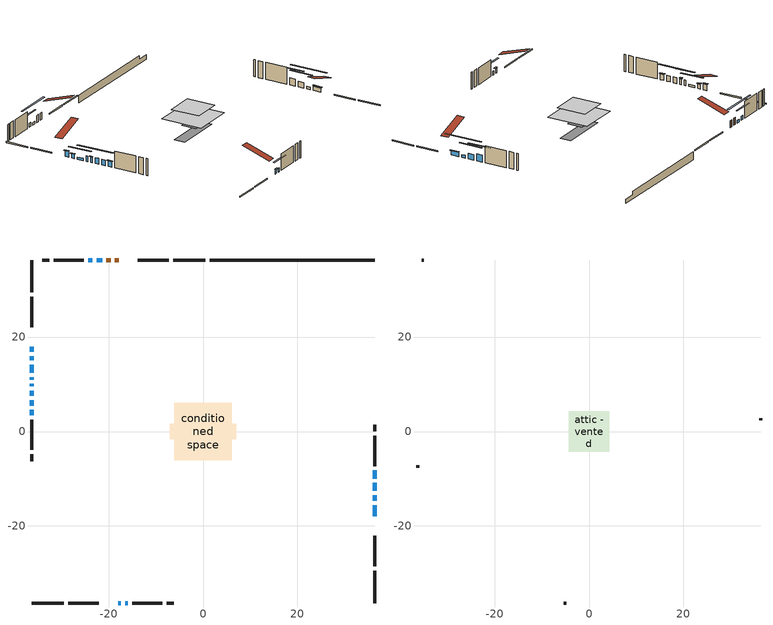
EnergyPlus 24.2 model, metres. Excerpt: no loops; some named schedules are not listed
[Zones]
conditioned space
 floor outside (Floor1 construction): -2.22,-2.22 -2.22,2.22 2.22,2.22 2.22,-2.22 z1.22
 floor adiabatic (AdiabaticFloorConstruction): -6.12,-6.12 -6.12,6.12 6.12,6.12 6.12,-6.12 z3.66
 floor foundation (Slab1 construction): -7.09,-1.63 -7.09,1.63 7.09,1.63 7.09,-1.63 z-1.04
 wall outside (RimJoist1 construction): 0.5,36.33 -6.31,36.33 / -36.33,-36.33 -29.52,-36.33 / -36.33,36.33 -36.33,29.52 / 36.33,-36.33 36.33,-29.52 z1.22:1.52
 wall outside (RimJoist2 construction): -7.24,36.33 -13.78,36.33 / -28.59,-36.33 -22.05,-36.33 / -36.33,28.59 -36.33,22.05 / 36.33,-28.59 36.33,-22.05 z1.22:1.52
 wall outside (AdiabaticWallConstruction 1): -17.83,36.33 -18.65,36.33 / -19.58,36.33 -20.45,36.33 z1.22:3.25
 wall outside (AdiabaticWallConstruction): 36.33,-18 36.33,-15.61 / -23.47,36.33 -24.31,36.33 / -16.51,-36.33 -15.95,-36.33 z1.22:2.39; -36.33,18 -36.33,16.88 / -36.33,8.66 -36.33,7.54 / -36.33,6.61 -36.33,5.49 / -36.33,4.56 -36.33,3.45 z1.22:2.87; -36.33,15.95 -36.33,15.08 z1.22:2.52; -36.33,14.16 -36.33,12.4 z1.22:1.83; -36.33,11.48 -36.33,10.99 / -36.33,10.07 -36.33,9.58 z1.22:2.82; 36.33,-14.68 36.33,-13.51 / -21.38,36.33 -22.54,36.33 z1.22:1.98; -18,-36.33 -17.44,-36.33 z1.22:2.54; 36.33,-12.58 36.33,-10.91 z1.22:2.77; 36.33,-9.98 36.33,-8.25 z1.22:3.25
 wall outside (Wall1 construction): -25.24,36.33 -31.66,36.33 / -15.02,-36.33 -8.6,-36.33 / -36.33,2.52 -36.33,-3.9 / 36.33,-7.32 36.33,-0.9 z1.22:6.1
 wall outside (Wall3 construction): -32.59,36.33 -34.03,36.33 / -7.67,-36.33 -6.23,-36.33 / -36.33,-4.83 -36.33,-6.27 / 36.33,0.03 36.33,1.47 z1.22:6.1
 wall foundation (FoundationWall1 construction): 1.43,36.33,-1.04 1.43,36.33,1.22 32.84,36.33,1.22 32.84,36.33,0.21 36.33,36.33,0.21 36.33,36.33,-1.04
 window (WindowConstruction): 36.33,-18 36.33,-15.61 z1.22:2.39
 window (WindowConstruction 7): -36.33,18 -36.33,16.88 z1.22:2.87
 window (WindowConstruction 8): -36.33,15.95 -36.33,15.09 z1.22:2.52
 window (WindowConstruction 11): -36.33,14.16 -36.33,12.4 z1.22:1.83
 window (WindowConstruction 12): -36.33,11.48 -36.33,10.99 z1.22:2.82
 window (WindowConstruction 13): -36.33,10.06 -36.33,9.58 z1.22:2.82
 window (WindowConstruction 9): -36.33,8.65 -36.33,7.54 z1.22:2.87
 window (WindowConstruction 10): -36.33,6.61 -36.33,5.49 z1.22:2.87
 window (WindowConstruction 14): 36.33,-14.68 36.33,-13.51 z1.22:1.98
 window (WindowConstruction 15): -21.38,36.33 -22.54,36.33 z1.22:1.98
 window (WindowConstruction 1): -23.47,36.33 -24.31,36.33 z1.22:2.39
 window (WindowConstruction 2): -18,-36.33 -17.44,-36.33 z1.22:2.54
 window (WindowConstruction 3): 36.33,-12.58 36.33,-10.91 z1.22:2.77
 window (WindowConstruction 4): 36.33,-9.98 36.33,-8.25 z1.22:3.25
 window (WindowConstruction 5): -16.51,-36.33 -15.95,-36.33 z1.22:2.39
 window (WindowConstruction 6): -36.33,4.56 -36.33,3.45 z1.22:2.87
 door (Door): -17.83,36.33 -18.65,36.33 z1.22:3.25
 door (Door 1): -19.58,36.33 -20.45,36.33 z1.22:3.25
 ceiling adiabatic (AdiabaticFloorConstruction): 6.12,-6.12 6.12,6.12 -6.12,6.12 -6.12,-6.12 z3.66
attic - vented
 floor to conditioned space (Floor2 construction Reversed): -4.27,-4.27 -4.27,4.27 4.27,4.27 4.27,-4.27 z6.1
 wall outside (Wall5 construction): -34.96,36.33 -35.4,36.33 / -5.3,-36.33 -4.86,-36.33 / -36.33,-7.2 -36.33,-7.65 / 36.33,2.4 36.33,2.84 z1.22:6.1
 roof outside (Roof1 construction): -16.9,36.33,6.1 -16.9,28.01,8.87 -14.71,28.01,8.87 -14.71,36.33,6.1; -18.93,-36.33,6.1 -18.93,-28.01,8.87 -21.12,-28.01,8.87 -21.12,-36.33,6.1; -36.33,18.93,6.1 -28.01,18.93,8.87 -28.01,21.12,8.87 -36.33,21.12,6.1; 36.33,-18.93,6.1 28.01,-18.93,8.87 28.01,-21.12,8.87 36.33,-21.12,6.1
shading: 36.33,-15.41 36.33,-18.2 36.74,-18.2 36.74,-15.41 z2.59; -36.33,16.68 -36.33,18.2 -36.74,18.2 -36.74,16.68 z3.07; -36.33,14.88 -36.33,16.15 -36.74,16.15 -36.74,14.88 z2.72; -36.33,9.76 -36.33,16.8 -36.74,16.8 -36.74,9.76 z4.47; -36.33,8.35 -36.33,14.11 -36.74,14.11 -36.74,8.35 z5.46; -36.33,9.38 -36.33,10.27 -36.74,10.27 -36.74,9.38 z3.02; -36.33,4.9 -36.33,11.29 -36.74,11.29 -36.74,4.9 z5.51; -36.33,2.85 -36.33,9.25 -36.74,9.25 -36.74,2.85 z5.51; 36.33,-8.43 36.33,-19.76 36.74,-19.76 36.74,-8.43 z7.06; -27.62,36.33 -16.3,36.33 -16.3,36.74 -27.62,36.74 z7.06; -26.95,36.33 -20.83,36.33 -20.83,36.74 -26.95,36.74 z5.03; -17.24,-36.33 -18.2,-36.33 -18.2,-36.74 -17.24,-36.74 z2.74; 36.33,-8.27 36.33,-15.22 36.74,-15.22 36.74,-8.27 z5.41; 36.33,-5.61 36.33,-12.62 36.74,-12.62 36.74,-5.61 z5.89; -13.31,-36.33 -19.15,-36.33 -19.15,-36.74 -13.31,-36.74 z5.03; -36.33,3.25 -36.33,4.76 -36.74,4.76 -36.74,3.25 z3.07
[Building]
Building 1: Terrain=Suburbs
[Site:Location]
Montreal Mirabel Intl AP_QC: Latitude {deg}=45.68; Longitude {deg}=-74.03; Time Zone {hr}=-5; Elevation {m}=82; Keep Site Location Information=Yes
[Site:GroundTemperature:Shallow]
0.642858, -1.75623, -1.94836, -0.80987, 3.76054, 8.30966, 12.2535, 14.7518, 14.9641, 12.9321, 9.08883, 4.67926
[Site:WaterMainsTemperature]
Calculation Method=Schedule; Temperature Schedule=mains temperature schedule
[Material] Roughness=Rough; Thermal Absorptance=0.9
Name | Thickness {m} | Conductivity {W/m-K} | Density {kg/m3} | Specific Heat {J/kg-K} | Solar Absorptance | Visible Absorptance
asphalt or fiberglass shingles | 0.00635 | 0.162714 | 1121.4 | 1465.45 | 0.4 | 0.4
ceiling loosefill ins | 0.169333 | 0.0480833 | 16.02 | 1046.75 | 0.7 | 0.7
ceiling stud and cavity | 0.1397 | 0.244113 | 65.682 | 1177.47 | 0.7 | 0.7
concrete 4.0 in. | 0.1016 | 1.803125 | 2242.8 | 837.4 | 0.7 | 0.7
concrete 8.0 in. | 0.2032 | 1.803125 | 2242.8 | 837.4 | 0.7 | 0.7
door material | 0.04445 | 0.0451087 | 512.64 | 1214.23 | 0.7 | 0.7
door material 1 | 0.04445 | 0.20624 | 512.64 | 1214.23 | 0.7 | 0.7
exterior vertical ins | 0.0648523 | 0.029427 | 32.04 | 1214.23 | 0.7 | 0.7
floor covering | 0.0127 | 0.0433444 | 54.468 | 1339.84 | 0.6 | 0.6
floor rigid ins | 0.103632 | 0.029427 | 32.04 | 1214.23 | 0.7 | 0.7
floor rigid ins 1; wall rigid ins 1 | 0.512978 | 0.029427 | 32.04 | 1214.23 | 0.7 | 0.7
floor stud and cavity | 0.1397 | 0.16591 | 92.3553 | 1139.71 | 0.7 | 0.7
floor stud and cavity 1 | 0.1397 | 1.75129 | 37.0049 | 1207.88 | 0.7 | 0.7
furniture material conditioned space 1 | 0.1524 | 0.115458 | 640.8 | 1214.23 | 0.6 | 0.6
gypsum board | 0.0127 | 0.160291 | 801 | 837.4 | 0.6 | 0.6
gypsum board 1 | 0.0127 | 0.160291 | 801 | 837.4 | 0.7 | 0.7
osb sheathing 0.5 in. | 0.0127 | 0.115458 | 512.64 | 1214.23 | 0.7 | 0.7
osb sheathing 0.75 in. | 0.01905 | 0.115458 | 512.64 | 1214.23 | 0.7 | 0.7
osb sheathing 2.0 in. | 0.0508 | 0.115458 | 512.64 | 1214.23 | 0.7 | 0.7
rim joist rigid ins; wall rigid ins | 0.051816 | 0.029427 | 32.04 | 1214.23 | 0.7 | 0.7
rim joist stud and cavity | 0.0508 | 0.0451784 | 125.044 | 1163.47 | 0.6 | 0.6
rim joist stud and cavity 1 | 0.0508 | 0.0695885 | 125.044 | 1163.47 | 0.6 | 0.6
wall stud and cavity | 0.1397 | 0.229306 | 139.0536 | 1170.24 | 0.7 | 0.7
wall stud and cavity 1 | 0.1397 | 0.224124 | 139.0536 | 1170.24 | 0.7 | 0.7
wall stud and cavity 2 | 0.0889 | 6.9971 | 50.32683 | 1063.81 | 0.6 | 0.6
wall stud and cavity 3 | 0.0889 | 0.380278 | 52.3479 | 1209.89 | 0.7 | 0.7
wall stud and cavity 4 | 0.0889 | 0.391764 | 83.0341 | 1211.67 | 0.7 | 0.7
wood siding | 0.0254 | 0.102417 | 544.68 | 1172.36 | 0.4 | 0.4
wood siding 1 | 0.00254 | 0.102417 | 544.68 | 1172.36 | 0.4 | 0.4
wood siding 2; wood siding 3; wood siding 4 | 0.0254 | 0.102417 | 544.68 | 1172.36 | 0.7 | 0.7
[WindowMaterial:SimpleGlazingSystem]
Name | U-Factor {W/m2-K} | Solar Heat Gain Coefficient
WindowMaterial | 2.7561 | 0.37
WindowMaterial 1 | 2.22805 | 0.38
WindowMaterial 10 | 2.13379 | 0.42
WindowMaterial 11 | 2.21839 | 0.4
WindowMaterial 12 | 2.367726 | 0.35
WindowMaterial 2 | 2.18546 | 0.41
WindowMaterial 3 | 2.62437 | 0.42
WindowMaterial 4 | 2.28426 | 0.5
WindowMaterial 5 | 2.19852 | 0.4
WindowMaterial 6 | 2.32173 | 0.35
WindowMaterial 7 | 2.0049 | 0.44
WindowMaterial 8 | 2.20363 | 0.38
WindowMaterial 9 | 2.10711 | 0.41
[Construction]
AdiabaticFloorConstruction: floor stud and cavity 1, floor rigid ins 1, osb sheathing 0.75 in., floor covering
AdiabaticWallConstruction: wood siding 3, wall rigid ins 1, wall stud and cavity 3, gypsum board
AdiabaticWallConstruction 1: wood siding 4, wall rigid ins 1, wall stud and cavity 3, gypsum board
Door: door material
Door 1: door material 1
Floor1 construction: floor stud and cavity, floor rigid ins, osb sheathing 0.75 in., floor covering
Floor2 construction Reversed: gypsum board, ceiling stud and cavity, ceiling loosefill ins
FoundationWall1 construction: concrete 8.0 in., gypsum board 1
furniture construction conditioned space 1: furniture material conditioned space 1
PartitionWallConstruction: gypsum board, wall stud and cavity 4, gypsum board
RimJoist1 construction: wood siding 2, osb sheathing 2.0 in., rim joist stud and cavity
RimJoist2 construction: wood siding 2, rim joist rigid ins, osb sheathing 2.0 in., rim joist stud and cavity 1
Roof1 construction: asphalt or fiberglass shingles
Slab1 construction: concrete 4.0 in.
Wall1 construction: wood siding, wall rigid ins, osb sheathing 0.5 in., wall stud and cavity, gypsum board
Wall3 construction: wood siding, wall rigid ins, osb sheathing 0.5 in., wall stud and cavity 1, gypsum board
Wall5 construction: wood siding 1, wall stud and cavity 2
WindowConstruction: WindowMaterial
WindowConstruction 1: WindowMaterial 1
WindowConstruction 10: WindowMaterial 9
WindowConstruction 11: WindowMaterial 10
WindowConstruction 12; WindowConstruction 13: WindowMaterial 11
WindowConstruction 14; WindowConstruction 15: WindowMaterial 12
WindowConstruction 2: WindowMaterial 2
WindowConstruction 3: WindowMaterial 3
WindowConstruction 4: WindowMaterial 4
WindowConstruction 5: WindowMaterial 5
WindowConstruction 6; WindowConstruction 9: WindowMaterial 6
WindowConstruction 7: WindowMaterial 7
WindowConstruction 8: WindowMaterial 8
[Zone] Multiplier=1; Part of Total Floor Area=Yes
Name | Volume {m3}
attic - vented | 32.8725
conditioned space | 497.7
[Space]
Name | Zone | Volume {m3}
attic - vented 1 | attic - vented | 32.8725
conditioned space 1 | conditioned space | 497.7
[ZoneInfiltration:EffectiveLeakageArea]
infil attic - vented 1: Zone or Space=attic - vented 1; Schedule=Always On Discrete; Effective Air Leakage Area {cm2}=3369.23; Stack Coefficient=0.00053202; Wind Coefficient=1.55842e-05
[ZoneMixing]
whole house fan mix: Zone or Space=attic - vented; Schedule=Always On Continuous; Design Flow Rate Calculation Method=Flow/Zone; Design Flow Rate {m3/s}=0; Source Zone or Space=conditioned space
[SurfaceProperty:ExposedFoundationPerimeter]
Slab1: Exposed Perimeter Calculation Method=TotalExposedPerimeter; Total Exposed Perimeter {m}=34.901
[InternalMass] Zone or ZoneList=conditioned space; Space or SpaceList=conditioned space 1
Name | Construction | Surface Area {m2}
furniture mass conditioned space 1 | furniture construction conditioned space 1 | 86.3119
partition wall mass | PartitionWallConstruction | 215.78
[Lights]
interior lighting: Zone or ZoneList or Space or SpaceList=conditioned space 1; Schedule=interior lighting schedule; Design Level Calculation Method=LightingLevel; Lighting Level {W}=343.2; Return Air Fraction=0; Fraction Radiant=0.6; Fraction Visible=0.2; Fraction Replaceable=1
[People]
occupants: Zone or ZoneList or Space or SpaceList=conditioned space 1; Number of People Schedule=occupants schedule; Number of People Calculation Method=People; Number of People=3; Fraction Radiant=0.314171; Sensible Heat Fraction=0.56303; Activity Level Schedule=occupants activity schedule; Carbon Dioxide Generation Rate {m3/s-W}=0; Enable ASHRAE 55 Comfort Warnings=No; Mean Radiant Temperature Calculation Type=EnclosureAveraged
[ElectricEquipment] Zone or ZoneList or Space or SpaceList=conditioned space 1; Design Level Calculation Method=EquipmentLevel
Name | Schedule | Design Level {W} | Fraction Latent | Fraction Radiant | Fraction Lost
clothes dryer | clothes dryer schedule | 140.772 | 0.015 | 0.081 | 0.85
clothes washer | clothes washer schedule | 32.1985 | 0.03 | 0.162 | 0.7
cooking range | cooking range schedule | 215.147 | 0.08 | 0.432 | 0.2
dishwasher | dishwasher schedule | 66.8632 | 0.3 | 0.18 | 0.4
fridge | fridge schedule | 72.9452 | 0 | 0.6 | 0
mech vent bath fan 0 | mech vent bath fan 0 schedule | 50.2 | 0 | 0 | 1
mech vent bath fan 1 | mech vent bath fan 1 schedule | 50.2 | 0 | 0 | 1
mech vent house fan | mech vent house fan schedule | 14.1667 | 0 | 0 | 1
mech vent house fan cfis | mech vent house fan cfis schedule | 0 | 0 | 0 | 0
mech vent range fan 0 | mech vent range fan 0 schedule | 57 | 0 | 0 | 1
misc plug loads | misc plug loads schedule | 494.7 | 0.045 | 0.513 | 0.1
whole house fan | Always On Discrete | 0 | 0 | 0 | 1
[OtherEquipment] Zone or ZoneList or Space or SpaceList=conditioned space 1; Design Level Calculation Method=EquipmentLevel
Name | Fuel Type | Schedule | Design Level {W} | Fraction Latent | Fraction Radiant | Fraction Lost
clothes dryer 1 | Electricity | clothes dryer schedule | 0 | 0.015 | 0.081 | 0.85
cooking range 1 | Electricity | cooking range schedule | 0 | 0.08 | 0.432 | 0.2
general water use latent | None | general water use schedule | 62.594 | 1 | 0 | 0
general water use sensible | None | general water use schedule | -61.6891 | 0 | 0.6 | 0
mech vent house fan latent load | None | Always On Discrete | 0 | 1 | 0 | 0
mech vent house fan sensible load | None | Always On Discrete | 0 | 0 | 0 | 0
water heater energy adjustment1 | Electricity | Always On Discrete | 0.01 | 0 | 0 | 1
[ZoneInfiltration:DesignFlowRate] Zone or ZoneList or Space or SpaceList=conditioned space 1; Schedule=Always On Discrete; Design Flow Rate Calculation Method=Flow/Zone; Design Flow Rate {m3/s}=0
infil flow; natural vent flow; whole house fan flow
[Foundation:Kiva]
Foundation Kiva 1: Initial Indoor Air Temperature {C}=18; Wall Height Above Grade {m}=1.21999; Wall Depth Below Slab {m}=0.2032; Custom Block Material Name 1=exterior vertical ins; Custom Block Depth 1 {m}=2.26; Custom Block X Position 1 {m}=0.2159; Custom Block Z Position 1 {m}=0
[Foundation:Kiva:Settings]
Soil Conductivity {W/m-K}=0.849921; Soil Density {kg/m3}=1842.3; Soil Specific Heat {J/kg-K}=418.7; Ground Solar Absorptivity=0.9; Ground Thermal Absorptivity=0.9; Ground Surface Roughness {m}=0.03; Far-Field Width {m}=40; Deep-Ground Boundary Condition=ZeroFlux; Deep-Ground Depth {m}=40; Minimum Cell Dimension {m}=0.2; Maximum Cell Growth Coefficient=3; Simulation Timestep=Timestep
[Exterior:Lights]
exterior lighting: Schedule=exterior lighting schedule; Design Level {W}=75.6
[Schedule:Constant]
Name | Hourly Value
Always On Continuous; mech vent house fan schedule; mech vent house fan cfis schedule; Always On Discrete | 1
occupants activity schedule | 117.228
fridge schedule | 0
[Schedule:Week:Daily]
interior lighting schedule Week Rule - Jan1-Jan27: interior lighting schedule day, interior lighting schedule day, interior lighting schedule day, interior lighting schedule day, interior lighting schedule day, interior lighting schedule day, interior lighting schedule day, interior lighting schedule default day, interior lighting schedule default day, interior lighting schedule default day, interior lighting schedule default day, interior lighting schedule default day
interior lighting schedule Week Rule - Jan28-Feb3: interior lighting schedule day, interior lighting schedule day, interior lighting schedule day, interior lighting schedule day, interior lighting schedule day 1, interior lighting schedule day 1, interior lighting schedule day 1, interior lighting schedule default day, interior lighting schedule default day, interior lighting schedule default day, interior lighting schedule default day, interior lighting schedule default day
interior lighting schedule Week Rule - Feb4-Feb24: interior lighting schedule day 1, interior lighting schedule day 1, interior lighting schedule day 1, interior lighting schedule day 1, interior lighting schedule day 1, interior lighting schedule day 1, interior lighting schedule day 1, interior lighting schedule default day, interior lighting schedule default day, interior lighting schedule default day, interior lighting schedule default day, interior lighting schedule default day
interior lighting schedule Week Rule - Feb25-Mar3: interior lighting schedule day 1, interior lighting schedule day 1, interior lighting schedule day 1, interior lighting schedule day 1, interior lighting schedule day 2, interior lighting schedule day 2, interior lighting schedule day 2, interior lighting schedule default day, interior lighting schedule default day, interior lighting schedule default day, interior lighting schedule default day, interior lighting schedule default day
interior lighting schedule Week Rule - Mar4-Mar31: interior lighting schedule day 2, interior lighting schedule day 2, interior lighting schedule day 2, interior lighting schedule day 2, interior lighting schedule day 2, interior lighting schedule day 2, interior lighting schedule day 2, interior lighting schedule default day, interior lighting schedule default day, interior lighting schedule default day, interior lighting schedule default day, interior lighting schedule default day
interior lighting schedule Week Rule - Apr1-Apr28: interior lighting schedule day 3, interior lighting schedule day 3, interior lighting schedule day 3, interior lighting schedule day 3, interior lighting schedule day 3, interior lighting schedule day 3, interior lighting schedule day 3, interior lighting schedule default day, interior lighting schedule default day, interior lighting schedule default day, interior lighting schedule default day, interior lighting schedule default day
interior lighting schedule Week Rule - Apr29-May5: interior lighting schedule day 3, interior lighting schedule day 3, interior lighting schedule day 4, interior lighting schedule day 4, interior lighting schedule day 4, interior lighting schedule day 4, interior lighting schedule day 4, interior lighting schedule default day, interior lighting schedule default day, interior lighting schedule default day, interior lighting schedule default day, interior lighting schedule default day
interior lighting schedule Week Rule - May6-May26: interior lighting schedule day 4, interior lighting schedule day 4, interior lighting schedule day 4, interior lighting schedule day 4, interior lighting schedule day 4, interior lighting schedule day 4, interior lighting schedule day 4, interior lighting schedule default day, interior lighting schedule default day, interior lighting schedule default day, interior lighting schedule default day, interior lighting schedule default day
interior lighting schedule Week Rule - May27-Jun2: interior lighting schedule day 4, interior lighting schedule day 4, interior lighting schedule day 4, interior lighting schedule day 4, interior lighting schedule day 4, interior lighting schedule day 5, interior lighting schedule day 5, interior lighting schedule default day, interior lighting schedule default day, interior lighting schedule default day, interior lighting schedule default day, interior lighting schedule default day
interior lighting schedule Week Rule - Jun3-Jun30: interior lighting schedule day 5, interior lighting schedule day 5, interior lighting schedule day 5, interior lighting schedule day 5, interior lighting schedule day 5, interior lighting schedule day 5, interior lighting schedule day 5, interior lighting schedule default day, interior lighting schedule default day, interior lighting schedule default day, interior lighting schedule default day, interior lighting schedule default day
interior lighting schedule Week Rule - Jul1-Jul28: interior lighting schedule day 6, interior lighting schedule day 6, interior lighting schedule day 6, interior lighting schedule day 6, interior lighting schedule day 6, interior lighting schedule day 6, interior lighting schedule day 6, interior lighting schedule default day, interior lighting schedule default day, interior lighting schedule default day, interior lighting schedule default day, interior lighting schedule default day
interior lighting schedule Week Rule - Jul29-Aug4: interior lighting schedule day 6, interior lighting schedule day 6, interior lighting schedule day 6, interior lighting schedule day 7, interior lighting schedule day 7, interior lighting schedule day 7, interior lighting schedule day 7, interior lighting schedule default day, interior lighting schedule default day, interior lighting schedule default day, interior lighting schedule default day, interior lighting schedule default day
interior lighting schedule Week Rule - Aug5-Aug25: interior lighting schedule day 7, interior lighting schedule day 7, interior lighting schedule day 7, interior lighting schedule day 7, interior lighting schedule day 7, interior lighting schedule day 7, interior lighting schedule day 7, interior lighting schedule default day, interior lighting schedule default day, interior lighting schedule default day, interior lighting schedule default day, interior lighting schedule default day
interior lighting schedule Week Rule - Aug26-Sep1: interior lighting schedule day 7, interior lighting schedule day 7, interior lighting schedule day 7, interior lighting schedule day 7, interior lighting schedule day 7, interior lighting schedule day 7, interior lighting schedule day 8, interior lighting schedule default day, interior lighting schedule default day, interior lighting schedule default day, interior lighting schedule default day, interior lighting schedule default day
interior lighting schedule Week Rule - Sep2-Sep29: interior lighting schedule day 8, interior lighting schedule day 8, interior lighting schedule day 8, interior lighting schedule day 8, interior lighting schedule day 8, interior lighting schedule day 8, interior lighting schedule day 8, interior lighting schedule default day, interior lighting schedule default day, interior lighting schedule default day, interior lighting schedule default day, interior lighting schedule default day
interior lighting schedule Week Rule - Sep30-Oct6: interior lighting schedule day 8, interior lighting schedule day 9, interior lighting schedule day 9, interior lighting schedule day 9, interior lighting schedule day 9, interior lighting schedule day 9, interior lighting schedule day 9, interior lighting schedule default day, interior lighting schedule default day, interior lighting schedule default day, interior lighting schedule default day, interior lighting schedule default day
interior lighting schedule Week Rule - Oct7-Oct27: interior lighting schedule day 9, interior lighting schedule day 9, interior lighting schedule day 9, interior lighting schedule day 9, interior lighting schedule day 9, interior lighting schedule day 9, interior lighting schedule day 9, interior lighting schedule default day, interior lighting schedule default day, interior lighting schedule default day, interior lighting schedule default day, interior lighting schedule default day
interior lighting schedule Week Rule - Oct28-Nov3: interior lighting schedule day 9, interior lighting schedule day 9, interior lighting schedule day 9, interior lighting schedule day 9, interior lighting schedule day 10, interior lighting schedule day 10, interior lighting schedule day 10, interior lighting schedule default day, interior lighting schedule default day, interior lighting schedule default day, interior lighting schedule default day, interior lighting schedule default day
interior lighting schedule Week Rule - Nov4-Nov24: interior lighting schedule day 10, interior lighting schedule day 10, interior lighting schedule day 10, interior lighting schedule day 10, interior lighting schedule day 10, interior lighting schedule day 10, interior lighting schedule day 10, interior lighting schedule default day, interior lighting schedule default day, interior lighting schedule default day, interior lighting schedule default day, interior lighting schedule default day
interior lighting schedule Week Rule - Nov25-Dec1: interior lighting schedule day 10, interior lighting schedule day 10, interior lighting schedule day 10, interior lighting schedule day 10, interior lighting schedule day 10, interior lighting schedule day 10, interior lighting schedule day 11, interior lighting schedule default day, interior lighting schedule default day, interior lighting schedule default day, interior lighting schedule default day, interior lighting schedule default day
interior lighting schedule Week Rule - Dec2-Dec31: interior lighting schedule day 11, interior lighting schedule day 11, interior lighting schedule day 11, interior lighting schedule day 11, interior lighting schedule day 11, interior lighting schedule day 11, interior lighting schedule day 11, interior lighting schedule default day, interior lighting schedule default day, interior lighting schedule default day, interior lighting schedule default day, interior lighting schedule default day
occupants schedule Week Rule - Jan1-Dec31: occupants schedule day, occupants schedule day, occupants schedule day, occupants schedule day, occupants schedule day, occupants schedule day, occupants schedule day, occupants schedule default day, occupants schedule default day, occupants schedule default day, occupants schedule default day, occupants schedule default day
clothes dryer schedule Week Rule - Jan1-Dec31: clothes dryer schedule day, clothes dryer schedule day, clothes dryer schedule day, clothes dryer schedule day, clothes dryer schedule day, clothes dryer schedule day, clothes dryer schedule day, clothes dryer schedule default day, clothes dryer schedule default day, clothes dryer schedule default day, clothes dryer schedule default day, clothes dryer schedule default day
clothes washer schedule Week Rule - Jan1-Dec31: clothes washer schedule day, clothes washer schedule day, clothes washer schedule day, clothes washer schedule day, clothes washer schedule day, clothes washer schedule day, clothes washer schedule day, clothes washer schedule default day, clothes washer schedule default day, clothes washer schedule default day, clothes washer schedule default day, clothes washer schedule default day
cooking range schedule Week Rule - Jan1-Dec31: cooking range schedule day, cooking range schedule day, cooking range schedule day, cooking range schedule day, cooking range schedule day, cooking range schedule day, cooking range schedule day, cooking range schedule default day, cooking range schedule default day, cooking range schedule default day, cooking range schedule default day, cooking range schedule default day
dishwasher schedule Week Rule - Jan1-Dec31: dishwasher schedule day, dishwasher schedule day, dishwasher schedule day, dishwasher schedule day, dishwasher schedule day, dishwasher schedule day, dishwasher schedule day, dishwasher schedule default day, dishwasher schedule default day, dishwasher schedule default day, dishwasher schedule default day, dishwasher schedule default day
mech vent bath fan 0 schedule Week Rule - Jan1-Dec31: mech vent bath fan 0 schedule day, mech vent bath fan 0 schedule day, mech vent bath fan 0 schedule day, mech vent bath fan 0 schedule day, mech vent bath fan 0 schedule day, mech vent bath fan 0 schedule day, mech vent bath fan 0 schedule day, mech vent bath fan 0 schedule default day, mech vent bath fan 0 schedule default day, mech vent bath fan 0 schedule default day, mech vent bath fan 0 schedule default day, mech vent bath fan 0 schedule default day
mech vent bath fan 1 schedule Week Rule - Jan1-Dec31: mech vent bath fan 1 schedule day, mech vent bath fan 1 schedule day, mech vent bath fan 1 schedule day, mech vent bath fan 1 schedule day, mech vent bath fan 1 schedule day, mech vent bath fan 1 schedule day, mech vent bath fan 1 schedule day, mech vent bath fan 1 schedule default day, mech vent bath fan 1 schedule default day, mech vent bath fan 1 schedule default day, mech vent bath fan 1 schedule default day, mech vent bath fan 1 schedule default day
mech vent range fan 0 schedule Week Rule - Jan1-Dec31: mech vent range fan 0 schedule day, mech vent range fan 0 schedule day, mech vent range fan 0 schedule day, mech vent range fan 0 schedule day, mech vent range fan 0 schedule day, mech vent range fan 0 schedule day, mech vent range fan 0 schedule day, mech vent range fan 0 schedule default day, mech vent range fan 0 schedule default day, mech vent range fan 0 schedule default day, mech vent range fan 0 schedule default day, mech vent range fan 0 schedule default day
misc plug loads schedule Week Rule - Jan1-Dec31: misc plug loads schedule day, misc plug loads schedule day, misc plug loads schedule day, misc plug loads schedule day, misc plug loads schedule day, misc plug loads schedule day, misc plug loads schedule day, misc plug loads schedule default day, misc plug loads schedule default day, misc plug loads schedule default day, misc plug loads schedule default day, misc plug loads schedule default day
general water use schedule Week Rule - Jan1-Dec31: general water use schedule day, general water use schedule day, general water use schedule day, general water use schedule day, general water use schedule day, general water use schedule day, general water use schedule day, general water use schedule default day, general water use schedule default day, general water use schedule default day, general water use schedule default day, general water use schedule default day
exterior lighting schedule Week Rule - Jan1-Jan27: exterior lighting schedule day, exterior lighting schedule day, exterior lighting schedule day, exterior lighting schedule day, exterior lighting schedule day, exterior lighting schedule day, exterior lighting schedule day, exterior lighting schedule default day, exterior lighting schedule default day, exterior lighting schedule default day, exterior lighting schedule default day, exterior lighting schedule default day
exterior lighting schedule Week Rule - Jan28-Feb3: exterior lighting schedule day, exterior lighting schedule day, exterior lighting schedule day, exterior lighting schedule day, exterior lighting schedule day 1, exterior lighting schedule day 1, exterior lighting schedule day 1, exterior lighting schedule default day, exterior lighting schedule default day, exterior lighting schedule default day, exterior lighting schedule default day, exterior lighting schedule default day
exterior lighting schedule Week Rule - Feb4-Feb24: exterior lighting schedule day 1, exterior lighting schedule day 1, exterior lighting schedule day 1, exterior lighting schedule day 1, exterior lighting schedule day 1, exterior lighting schedule day 1, exterior lighting schedule day 1, exterior lighting schedule default day, exterior lighting schedule default day, exterior lighting schedule default day, exterior lighting schedule default day, exterior lighting schedule default day
exterior lighting schedule Week Rule - Feb25-Mar3: exterior lighting schedule day 1, exterior lighting schedule day 1, exterior lighting schedule day 1, exterior lighting schedule day 1, exterior lighting schedule day 2, exterior lighting schedule day 2, exterior lighting schedule day 2, exterior lighting schedule default day, exterior lighting schedule default day, exterior lighting schedule default day, exterior lighting schedule default day, exterior lighting schedule default day
exterior lighting schedule Week Rule - Mar4-Mar31: exterior lighting schedule day 2, exterior lighting schedule day 2, exterior lighting schedule day 2, exterior lighting schedule day 2, exterior lighting schedule day 2, exterior lighting schedule day 2, exterior lighting schedule day 2, exterior lighting schedule default day, exterior lighting schedule default day, exterior lighting schedule default day, exterior lighting schedule default day, exterior lighting schedule default day
exterior lighting schedule Week Rule - Apr1-Apr28: exterior lighting schedule day 3, exterior lighting schedule day 3, exterior lighting schedule day 3, exterior lighting schedule day 3, exterior lighting schedule day 3, exterior lighting schedule day 3, exterior lighting schedule day 3, exterior lighting schedule default day, exterior lighting schedule default day, exterior lighting schedule default day, exterior lighting schedule default day, exterior lighting schedule default day
exterior lighting schedule Week Rule - Apr29-May5: exterior lighting schedule day 3, exterior lighting schedule day 3, exterior lighting schedule day 4, exterior lighting schedule day 4, exterior lighting schedule day 4, exterior lighting schedule day 4, exterior lighting schedule day 4, exterior lighting schedule default day, exterior lighting schedule default day, exterior lighting schedule default day, exterior lighting schedule default day, exterior lighting schedule default day
exterior lighting schedule Week Rule - May6-May26: exterior lighting schedule day 4, exterior lighting schedule day 4, exterior lighting schedule day 4, exterior lighting schedule day 4, exterior lighting schedule day 4, exterior lighting schedule day 4, exterior lighting schedule day 4, exterior lighting schedule default day, exterior lighting schedule default day, exterior lighting schedule default day, exterior lighting schedule default day, exterior lighting schedule default day
exterior lighting schedule Week Rule - May27-Jun2: exterior lighting schedule day 4, exterior lighting schedule day 4, exterior lighting schedule day 4, exterior lighting schedule day 4, exterior lighting schedule day 4, exterior lighting schedule day 5, exterior lighting schedule day 5, exterior lighting schedule default day, exterior lighting schedule default day, exterior lighting schedule default day, exterior lighting schedule default day, exterior lighting schedule default day
exterior lighting schedule Week Rule - Jun3-Jun30: exterior lighting schedule day 5, exterior lighting schedule day 5, exterior lighting schedule day 5, exterior lighting schedule day 5, exterior lighting schedule day 5, exterior lighting schedule day 5, exterior lighting schedule day 5, exterior lighting schedule default day, exterior lighting schedule default day, exterior lighting schedule default day, exterior lighting schedule default day, exterior lighting schedule default day
[Schedule:Year]
interior lighting schedule: interior lighting schedule Week Rule - Jan1-Jan27, 1, 1, 1, 27, interior lighting schedule Week Rule - Jan28-Feb3, 1, 28, 2, 3, interior lighting schedule Week Rule - Feb4-Feb24, 2, 4, 2, 24, interior lighting schedule Week Rule - Feb25-Mar3, 2, 25, 3, 3, interior lighting schedule Week Rule - Mar4-Mar31, 3, 4, 3, 31, interior lighting schedule Week Rule - Apr1-Apr28, 4, 1, 4, 28, interior lighting schedule Week Rule - Apr29-May5, 4, 29, 5, 5, interior lighting schedule Week Rule - May6-May26, 5, 6, 5, 26, interior lighting schedule Week Rule - May27-Jun2, 5, 27, 6, 2, interior lighting schedule Week Rule - Jun3-Jun30, 6, 3, 6, 30, interior lighting schedule Week Rule - Jul1-Jul28, 7, 1, 7, 28, interior lighting schedule Week Rule - Jul29-Aug4, 7, 29, 8, 4, interior lighting schedule Week Rule - Aug5-Aug25, 8, 5, 8, 25, interior lighting schedule Week Rule - Aug26-Sep1, 8, 26, 9, 1, interior lighting schedule Week Rule - Sep2-Sep29, 9, 2, 9, 29, interior lighting schedule Week Rule - Sep30-Oct6, 9, 30, 10, 6, interior lighting schedule Week Rule - Oct7-Oct27, 10, 7, 10, 27, interior lighting schedule Week Rule - Oct28-Nov3, 10, 28, 11, 3, interior lighting schedule Week Rule - Nov4-Nov24, 11, 4, 11, 24, interior lighting schedule Week Rule - Nov25-Dec1, 11, 25, 12, 1, interior lighting schedule Week Rule - Dec2-Dec31, 12, 2, 12, 31
occupants schedule: occupants schedule Week Rule - Jan1-Dec31, 1, 1, 12, 31
clothes dryer schedule: clothes dryer schedule Week Rule - Jan1-Dec31, 1, 1, 12, 31
clothes washer schedule: clothes washer schedule Week Rule - Jan1-Dec31, 1, 1, 12, 31
cooking range schedule: cooking range schedule Week Rule - Jan1-Dec31, 1, 1, 12, 31
dishwasher schedule: dishwasher schedule Week Rule - Jan1-Dec31, 1, 1, 12, 31
mech vent bath fan 0 schedule: mech vent bath fan 0 schedule Week Rule - Jan1-Dec31, 1, 1, 12, 31
mech vent bath fan 1 schedule: mech vent bath fan 1 schedule Week Rule - Jan1-Dec31, 1, 1, 12, 31
mech vent range fan 0 schedule: mech vent range fan 0 schedule Week Rule - Jan1-Dec31, 1, 1, 12, 31
misc plug loads schedule: misc plug loads schedule Week Rule - Jan1-Dec31, 1, 1, 12, 31
general water use schedule: general water use schedule Week Rule - Jan1-Dec31, 1, 1, 12, 31
exterior lighting schedule: exterior lighting schedule Week Rule - Jan1-Jan27, 1, 1, 1, 27, exterior lighting schedule Week Rule - Jan28-Feb3, 1, 28, 2, 3, exterior lighting schedule Week Rule - Feb4-Feb24, 2, 4, 2, 24, exterior lighting schedule Week Rule - Feb25-Mar3, 2, 25, 3, 3, exterior lighting schedule Week Rule - Mar4-Mar31, 3, 4, 3, 31, exterior lighting schedule Week Rule - Apr1-Apr28, 4, 1, 4, 28, exterior lighting schedule Week Rule - Apr29-May5, 4, 29, 5, 5, exterior lighting schedule Week Rule - May6-May26, 5, 6, 5, 26, exterior lighting schedule Week Rule - May27-Jun2, 5, 27, 6, 2, exterior lighting schedule Week Rule - Jun3-Jun30, 6, 3, 6, 30, exterior lighting schedule Week Rule - Jul1-Jul28, 7, 1, 7, 28, exterior lighting schedule Week Rule - Jul29-Aug4, 7, 29, 8, 4, exterior lighting schedule Week Rule - Aug5-Aug25, 8, 5, 8, 25, exterior lighting schedule Week Rule - Aug26-Sep1, 8, 26, 9, 1, exterior lighting schedule Week Rule - Sep2-Sep29, 9, 2, 9, 29, exterior lighting schedule Week Rule - Sep30-Oct6, 9, 30, 10, 6, exterior lighting schedule Week Rule - Oct7-Oct27, 10, 7, 10, 27, exterior lighting schedule Week Rule - Oct28-Nov3, 10, 28, 11, 3, exterior lighting schedule Week Rule - Nov4-Nov24, 11, 4, 11, 24, exterior lighting schedule Week Rule - Nov25-Dec1, 11, 25, 12, 1, exterior lighting schedule Week Rule - Dec2-Dec31, 12, 2, 12, 31
[Schedule:Compact]
mains temperature schedule: Through: 01/01, For: AllDays, Until: 24:00, 5.61444, Through: 01/02, For: AllDays, Until: 24:00, 5.535, Through: 01/03, For: AllDays, Until: 24:00, 5.45667, Through: 01/04, For: AllDays, Until: 24:00, 5.37944, Through: 01/05, For: AllDays, Until: 24:00, 5.30333, Through: 01/06, For: AllDays, Until: 24:00, 5.22889, Through: 01/07, For: AllDays, Until: 24:00, 5.15611, Through: 01/08, For: AllDays, Until: 24:00, 5.08389, Through: 01/09, For: AllDays, Until: 24:00, 5.01333, Through: 01/10, For: AllDays, Until: 24:00, 4.94444, Through: 01/11, For: AllDays, Until: 24:00, 4.87667, Through: 01/12, For: AllDays, Until: 24:00, 4.81056, Through: 01/13, For: AllDays, Until: 24:00, 4.74556, Through: 01/14, For: AllDays, Until: 24:00, 4.68222, Through: 01/15, For: AllDays, Until: 24:00, 4.62056, Through: 01/16, For: AllDays, Until: 24:00, 4.56, Through: 01/17, For: AllDays, Until: 24:00, 4.50111, Through: 01/18, For: AllDays, Until: 24:00, 4.44389, Through: 01/19, For: AllDays, Until: 24:00, 4.38778, Through: 01/20, For: AllDays, Until: 24:00, 4.33389, Through: 01/21, For: AllDays, Until: 24:00, 4.28111, Through: 01/22, For: AllDays, Until: 24:00, 4.23, Through: 01/23, For: AllDays, Until: 24:00, 4.18056, Through: 01/24, For: AllDays, Until: 24:00, 4.13278, Through: 01/25, For: AllDays, Until: 24:00, 4.08667, Through: 01/26, For: AllDays, Until: 24:00, 4.04222, Through: 01/27, For: AllDays, Until: 24:00, 3.99944, Through: 01/28, For: AllDays, Until: 24:00, 3.95833, Through: 01/29, For: AllDays, Until: 24:00, 3.91889, Through: 01/30, For: AllDays, Until: 24:00, 3.88111, Through: 01/31, For: AllDays, Until: 24:00, 3.845, Through: 02/01, For: AllDays, Until: 24:00, 3.81056, Through: 02/02, For: AllDays, Until: 24:00, 3.77778, Through: 02/03, For: AllDays, Until: 24:00, 3.74722, Through: 02/04, For: AllDays, Until: 24:00, 3.71833, Through: 02/05, For: AllDays, Until: 24:00, 3.69056, Through: 02/06, For: AllDays, Until: 24:00, 3.66556, Through: 02/07, For: AllDays, Until: 24:00, 3.64167, Through: 02/08, For: AllDays, Until: 24:00, 3.61944, Through: 02/09, For: AllDays, Until: 24:00, 3.59944, Through: 02/10, For: AllDays, Until: 24:00, 3.58111, Through: 02/11, For: AllDays, Until: 24:00, 3.56444, Through: 02/12, For: AllDays, Until: 24:00, 3.55, Through: 02/13, For: AllDays, Until: 24:00, 3.53667, Through: 02/14, For: AllDays, Until: 24:00, 3.52556, Through: 02/15, For: AllDays, Until: 24:00, 3.51667, Through: 02/16, For: AllDays, Until: 24:00, 3.50889, Through: 02/17, For: AllDays, Until: 24:00, 3.50333, Through: 02/18, For: AllDays, Until: 24:00, 3.49944, Through: 02/19, For: AllDays, Until: 24:00, 3.49778, Through: 02/20, For: AllDays, Until: 24:00, 3.49778, Through: 02/21, For: AllDays, Until: 24:00, 3.49944, Through: 02/22, For: AllDays, Until: 24:00, 3.50278, Through: 02/23, For: AllDays, Until: 24:00, 3.50833, Through: 02/24, For: AllDays, Until: 24:00, 3.515, Through: 02/25, For: AllDays, Until: 24:00, 3.52444, Through: 02/26, For: AllDays, Until: 24:00, 3.535, Through: 02/27, For: AllDays, Until: 24:00, 3.54778, Through: 02/28, For: AllDays, Until: 24:00, 3.56222, Through: 03/01, For: AllDays, Until: 24:00, 3.57833, Through: 03/02, For: AllDays, Until: 24:00, 3.59667, Through: 03/03, For: AllDays, Until: 24:00, 3.61667, Through: 03/04, For: AllDays, Until: 24:00, 3.63833, Through: 03/05, For: AllDays, Until: 24:00, 3.66167, Through: 03/06, For: AllDays, Until: 24:00, 3.68667, Through: 03/07, For: AllDays, Until: 24:00, 3.71389, Through: 03/08, For: AllDays, Until: 24:00, 3.74278, Through: 03/09, For: AllDays, Until: 24:00, 3.77333, Through: 03/10, For: AllDays, Until: 24:00, 3.80556, Through: 03/11, For: AllDays, Until: 24:00, 3.83944, Through: 03/12, For: AllDays, Until: 24:00, 3.87556, Through: 03/13, For: AllDays, Until: 24:00, 3.91278, Through: 03/14, For: AllDays, Until: 24:00, 3.95222, Through: 03/15, For: AllDays, Until: 24:00, 3.99278, Through: 03/16, For: AllDays, Until: 24:00, 4.03556, Through: 03/17, For: AllDays, Until: 24:00, 4.08, Through: 03/18, For: AllDays, Until: 24:00, 4.12556, Through: 03/19, For: AllDays, Until: 24:00, 4.17333, Through: 03/20, For: AllDays, Until: 24:00, 4.22278, Through: 03/21, For: AllDays, Until: 24:00, 4.27333, Through: 03/22, For: AllDays, Until: 24:00, 4.32556, Through: 03/23, For: AllDays, Until: 24:00, 4.38, Through: 03/24, For: AllDays, Until: 24:00, 4.43556, Through: 03/25, For: AllDays, Until: 24:00, 4.49222, Through: 03/26, For: AllDays, Until: 24:00, 4.55111, Through: 03/27, For: AllDays, Until: 24:00, 4.61111, Through: 03/28, For: AllDays, Until: 24:00, 4.67278, Through: 03/29, For: AllDays, Until: 24:00, 4.73611, Through: 03/30, For: AllDays, Until: 24:00, 4.80056, Through: 03/31, For: AllDays, Until: 24:00, 4.86667, Through: 04/01, For: AllDays, Until: 24:00, 4.93444, Through: 04/02, For: AllDays, Until: 24:00, 5.00333, Through: 04/03, For: AllDays, Until: 24:00, 5.07333, Through: 04/04, For: AllDays, Until: 24:00, 5.145, Through: 04/05, For: AllDays, Until: 24:00, 5.21833, Through: 04/06, For: AllDays, Until: 24:00, 5.29222, Through: 04/07, For: AllDays, Until: 24:00, 5.36778, Through: 04/08, For: AllDays, Until: 24:00, 5.445, Through: 04/09, For: AllDays, Until: 24:00, 5.52333, Through: 04/10, For: AllDays, Until: 24:00, 5.60222, Through: 04/11, For: AllDays, Until: 24:00, 5.68278, Through: 04/12, For: AllDays, Until: 24:00, 5.765, Through: 04/13, For: AllDays, Until: 24:00, 5.84778, Through: 04/14, For: AllDays, Until: 24:00, 5.93167, Through: 04/15, For: AllDays, Until: 24:00, 6.01722, Through: 04/16, For: AllDays, Until: 24:00, 6.10333, Through: 04/17, For: AllDays, Until: 24:00, 6.19056, Through: 04/18, For: AllDays, Until: 24:00, 6.27889, Through: 04/19, For: AllDays, Until: 24:00, 6.36833, Through: 04/20, For: AllDays, Until: 24:00, 6.45833, Through: 04/21, For: AllDays, Until: 24:00, 6.55, Through: 04/22, For: AllDays, Until: 24:00, 6.64222, Through: 04/23, For: AllDays, Until: 24:00, 6.735, Through: 04/24, For: AllDays, Until: 24:00, 6.82944, Through: 04/25, For: AllDays, Until: 24:00, 6.92389, Through: 04/26, For: AllDays, Until: 24:00, 7.01944, Through: 04/27, For: AllDays, Until: 24:00, 7.11611, Through: 04/28, For: AllDays, Until: 24:00, 7.21333, Through: 04/29, For: AllDays, Until: 24:00, 7.31111, Through: 04/30, For: AllDays, Until: 24:00, 7.41, Through: 05/01, For: AllDays, Until: 24:00, 7.50944, Through: 05/02, For: AllDays, Until: 24:00, 7.60889, Through: 05/03, For: AllDays, Until: 24:00, 7.71, Through: 05/04, For: AllDays, Until: 24:00, 7.81111, Through: 05/05, For: AllDays, Until: 24:00, 7.91278, Through: 05/06, For: AllDays, Until: 24:00, 8.015, Through: 05/07, For: AllDays, Until: 24:00, 8.11778, Through: 05/08, For: AllDays, Until: 24:00, 8.22056, Through: 05/09, For: AllDays, Until: 24:00, 8.32444, Through: 05/10, For: AllDays, Until: 24:00, 8.42833, Through: 05/11, For: AllDays, Until: 24:00, 8.53278, Through: 05/12, For: AllDays, Until: 24:00, 8.63722, Through: 05/13, For: AllDays, Until: 24:00, 8.74222, Through: 05/14, For: AllDays, Until: 24:00, 8.84778, Through: 05/15, For: AllDays, Until: 24:00, 8.95333, Through: 05/16, For: AllDays, Until: 24:00, 9.05889, Through: 05/17, For: AllDays, Until: 24:00, 9.165, Through: 05/18, For: AllDays, Until: 24:00, 9.27111, Through: 05/19, For: AllDays, Until: 24:00, 9.37722, Through: 05/20, For: AllDays, Until: 24:00, 9.48389, Through: 05/21, For: AllDays, Until: 24:00, 9.59, Through: 05/22, For: AllDays, Until: 24:00, 9.69667, Through: 05/23, For: AllDays, Until: 24:00, 9.80278, Through: 05/24, For: AllDays, Until: 24:00, 9.90944, Through: 05/25, For: AllDays, Until: 24:00, 10.0156, Through: 05/26, For: AllDays, Until: 24:00, 10.1217, Through: 05/27, For: AllDays, Until: 24:00, 10.2278, Through: 05/28, For: AllDays, Until: 24:00, 10.3339, Through: 05/29, For: AllDays, Until: 24:00, 10.4394, Through: 05/30, For: AllDays, Until: 24:00, 10.545, Through: 05/31, For: AllDays, Until: 24:00, 10.65, Through: 06/01, For: AllDays, Until: 24:00, 10.755, Through: 06/02, For: AllDays, Until: 24:00, 10.86, Through: 06/03, For: AllDays, Until: 24:00, 10.9639, Through: 06/04, For: AllDays, Until: 24:00, 11.0678, Through: 06/05, For: AllDays, Until: 24:00, 11.1717, Through: 06/06, For: AllDays, Until: 24:00, 11.2744, Through: 06/07, For: AllDays, Until: 24:00, 11.3772, Through: 06/08, For: AllDays, Until: 24:00, 11.4789, Through: 06/09, For: AllDays, Until: 24:00, 11.5806, Through: 06/10, For: AllDays, Until: 24:00, 11.6817, Through: 06/11, For: AllDays, Until: 24:00, 11.7822, Through: 06/12, For: AllDays, Until: 24:00, 11.8817, Through: 06/13, For: AllDays, Until: 24:00, 11.9811, Through: 06/14, For: AllDays, Until: 24:00, 12.0794, Through: 06/15, For: AllDays, Until: 24:00, 12.1772, Through: 06/16, For: AllDays, Until: 24:00, 12.2739, Through: 06/17, For: AllDays, Until: 24:00, 12.37, Through: 06/18, For: AllDays, Until: 24:00, 12.4656, Through: 06/19, For: AllDays, Until: 24:00, 12.56, Through: 06/20, For: AllDays, Until: 24:00, 12.6539, Through: 06/21, For: AllDays, Until: 24:00, 12.7467, Through: 06/22, For: AllDays, Until: 24:00, 12.8389, Through: 06/23, For: AllDays, Until: 24:00, 12.93, Through: 06/24, For: AllDays, Until: 24:00, 13.02, Through: 06/25, For: AllDays, Until: 24:00, 13.1089, Through: 06/26, For: AllDays, Until: 24:00, 13.1972, Through: 06/27, For: AllDays, Until: 24:00, 13.2839, Through: 06/28, For: AllDays, Until: 24:00, 13.37, Through: 06/29, For: AllDays, Until: 24:00, 13.455, Through: 06/30, For: AllDays, Until: 24:00, 13.5383, Through: 07/01, For: AllDays, Until: 24:00, 13.6211, Through: 07/02, For: AllDays, Until: 24:00, 13.7028, Through: 07/03, For: AllDays, Until: 24:00, 13.7828, Through: 07/04, For: AllDays, Until: 24:00, 13.8617, Through: 07/05, For: AllDays, Until: 24:00, 13.9394, Through: 07/06, For: AllDays, Until: 24:00, 14.0161, Through: 07/07, For: AllDays, Until: 24:00, 14.0911, Through: 07/08, For: AllDays, Until: 24:00, 14.165, Through: 07/09, For: AllDays, Until: 24:00, 14.2378, Through: 07/10, For: AllDays, Until: 24:00, 14.3089, Through: 07/11, For: AllDays, Until: 24:00, 14.3789, Through: 07/12, For: AllDays, Until: 24:00, 14.4472, Through: 07/13, For: AllDays, Until: 24:00, 14.5144, Through: 07/14, For: AllDays, Until: 24:00, 14.58, Through: 07/15, For: AllDays, Until: 24:00, 14.6444, Through: 07/16, For: AllDays, Until: 24:00, 14.7072, Through: 07/17, For: AllDays, Until: 24:00, 14.7683, Through: 07/18, For: AllDays, Until: 24:00, 14.8278, Through: 07/19, For: AllDays, Until: 24:00, 14.8861, Through: 07/20, For: AllDays, Until: 24:00, 14.9428, Through: 07/21, For: AllDays, Until: 24:00, 14.9978, Through: 07/22, For: AllDays, Until: 24:00, 15.0517, Through: 07/23, For: AllDays, Until: 24:00, 15.1033, Through: 07/24, For: AllDays, Until: 24:00, 15.1539, Through: 07/25, For: AllDays, Until: 24:00, 15.2028, Through: 07/26, For: AllDays, Until: 24:00, 15.2494, Through: 07/27, For: AllDays, Until: 24:00, 15.295, Through: 07/28, For: AllDays, Until: 24:00, 15.3389, Through: 07/29, For: AllDays, Until: 24:00, 15.3811, Through: 07/30, For: AllDays, Until: 24:00, 15.4211, Through: 07/31, For: AllDays, Until: 24:00, 15.46, Through: 08/01, For: AllDays, Until: 24:00, 15.4972, Through: 08/02, For: AllDays, Until: 24:00, 15.5322, Through: 08/03, For: AllDays, Until: 24:00, 15.5656, Through: 08/04, For: AllDays, Until: 24:00, 15.5978, Through: 08/05, For: AllDays, Until: 24:00, 15.6278, Through: 08/06, For: AllDays, Until: 24:00, 15.6561, Through: 08/07, For: AllDays, Until: 24:00, 15.6822, Through: 08/08, For: AllDays, Until: 24:00, 15.7072, Through: 08/09, For: AllDays, Until: 24:00, 15.73, Through: 08/10, For: AllDays, Until: 24:00, 15.7511, Through: 08/11, For: AllDays, Until: 24:00, 15.7706, Through: 08/12, For: AllDays, Until: 24:00, 15.7883, Through: 08/13, For: AllDays, Until: 24:00, 15.8039, Through: 08/14, For: AllDays, Until: 24:00, 15.8178, Through: 08/15, For: AllDays, Until: 24:00, 15.83, Through: 08/16, For: AllDays, Until: 24:00, 15.84, Through: 08/17, For: AllDays, Until: 24:00, 15.8489, Through: 08/18, For: AllDays, Until: 24:00, 15.8556, Through: 08/19, For: AllDays, Until: 24:00, 15.86, Through: 08/20, For: AllDays, Until: 24:00, 15.8633, Through: 08/21, For: AllDays, Until: 24:00, 15.8644, Through: 08/22, For: AllDays, Until: 24:00, 15.8633, Through: 08/23, For: AllDays, Until: 24:00, 15.8611, Through: 08/24, For: AllDays, Until: 24:00, 15.8567, Through: 08/25, For: AllDays, Until: 24:00, 15.8506, Through: 08/26, For: AllDays, Until: 24:00, 15.8428, Through: 08/27, For: AllDays, Until: 24:00, 15.8328, Through: 08/28, For: AllDays, Until: 24:00, 15.8211, Through: 08/29, For: AllDays, Until: 24:00, 15.8078, Through: 08/30, For: AllDays, Until: 24:00, 15.7922, Through: 08/31, For: AllDays, Until: 24:00, 15.7756, Through: 09/01, For: AllDays, Until: 24:00, 15.7567, Through: 09/02, For: AllDays, Until: 24:00, 15.7356, Through: 09/03, For: AllDays, Until: 24:00, 15.7133, Through: 09/04, For: AllDays, Until: 24:00, 15.6889, Through: 09/05, For: AllDays, Until: 24:00, 15.6628, Through: 09/06, For: AllDays, Until: 24:00, 15.635, Through: 09/07, For: AllDays, Until: 24:00, 15.6056, Through: 09/08, For: AllDays, Until: 24:00, 15.5744, Through: 09/09, For: AllDays, Until: 24:00, 15.5411, Through: 09/10, For: AllDays, Until: 24:00, 15.5061, Through: 09/11, For: AllDays, Until: 24:00, 15.47, Through: 09/12, For: AllDays, Until: 24:00, 15.4317, Through: 09/13, For: AllDays, Until: 24:00, 15.3917, Through: 09/14, For: AllDays, Until: 24:00, 15.35, Through: 09/15, For: AllDays, Until: 24:00, 15.3067, Through: 09/16, For: AllDays, Until: 24:00, 15.2617, Through: 09/17, For: AllDays, Until: 24:00, 15.215, Through: 09/18, For: AllDays, Until: 24:00, 15.1667, Through: 09/19, For: AllDays, Until: 24:00, 15.1167, Through: 09/20, For: AllDays, Until: 24:00, 15.065, Through: 09/21, For: AllDays, Until: 24:00, 15.0122, Through: 09/22, For: AllDays, Until: 24:00, 14.9572, Through: 09/23, For: AllDays, Until: 24:00, 14.9011, Through: 09/24, For: AllDays, Until: 24:00, 14.8433, Through: 09/25, For: AllDays, Until: 24:00, 14.7839, Through: 09/26, For: AllDays, Until: 24:00, 14.7233, Through: 09/27, For: AllDays, Until: 24:00, 14.6606, Through: 09/28, For: AllDays, Until: 24:00, 14.5972, Through: 09/29, For: AllDays, Until: 24:00, 14.5317, Through: 09/30, For: AllDays, Until: 24:00, 14.465, Through: 10/01, For: AllDays, Until: 24:00, 14.3967, Through: 10/02, For: AllDays, Until: 24:00, 14.3272, Through: 10/03, For: AllDays, Until: 24:00, 14.2567, Through: 10/04, For: AllDays, Until: 24:00, 14.1844, Through: 10/05, For: AllDays, Until: 24:00, 14.1106, Through: 10/06, For: AllDays, Until: 24:00, 14.0356, Through: 10/07, For: AllDays, Until: 24:00, 13.9594, Through: 10/08, For: AllDays, Until: 24:00, 13.8822, Through: 10/09, For: AllDays, Until: 24:00, 13.8033, Through: 10/10, For: AllDays, Until: 24:00, 13.7233, Through: 10/11, For: AllDays, Until: 24:00, 13.6422, Through: 10/12, For: AllDays, Until: 24:00, 13.56, Through: 10/13, For: AllDays, Until: 24:00, 13.4767, Through: 10/14, For: AllDays, Until: 24:00, 13.3922, Through: 10/15, For: AllDays, Until: 24:00, 13.3067, Through: 10/16, For: AllDays, Until: 24:00, 13.22, Through: 10/17, For: AllDays, Until: 24:00, 13.1322, Through: 10/18, For: AllDays, Until: 24:00, 13.0433, Through: 10/19, For: AllDays, Until: 24:00, 12.9533, Through: 10/20, For: AllDays, Until: 24:00, 12.8628, Through: 10/21, For: AllDays, Until: 24:00, 12.7711, Through: 10/22, For: AllDays, Until: 24:00, 12.6783, Through: 10/23, For: AllDays, Until: 24:00, 12.585, Through: 10/24, For: AllDays, Until: 24:00, 12.4906, Through: 10/25, For: AllDays, Until: 24:00, 12.395, Through: 10/26, For: AllDays, Until: 24:00, 12.2994, Through: 10/27, For: AllDays, Until: 24:00, 12.2022, Through: 10/28, For: AllDays, Until: 24:00, 12.105, Through: 10/29, For: AllDays, Until: 24:00, 12.0067, Through: 10/30, For: AllDays, Until: 24:00, 11.9078, Through: 10/31, For: AllDays, Until: 24:00, 11.8083, Through: 11/01, For: AllDays, Until: 24:00, 11.7078, Through: 11/02, For: AllDays, Until: 24:00, 11.6072, Through: 11/03, For: AllDays, Until: 24:00, 11.5056, Through: 11/04, For: AllDays, Until: 24:00, 11.4039, Through: 11/05, For: AllDays, Until: 24:00, 11.3011, Through: 11/06, For: AllDays, Until: 24:00, 11.1983, Through: 11/07, For: AllDays, Until: 24:00, 11.095, Through: 11/08, For: AllDays, Until: 24:00, 10.9911, Through: 11/09, For: AllDays, Until: 24:00, 10.8872, Through: 11/10, For: AllDays, Until: 24:00, 10.7822, Through: 11/11, For: AllDays, Until: 24:00, 10.6778, Through: 11/12, For: AllDays, Until: 24:00, 10.5722, Through: 11/13, For: AllDays, Until: 24:00, 10.4672, Through: 11/14, For: AllDays, Until: 24:00, 10.3611, Through: 11/15, For: AllDays, Until: 24:00, 10.2556, Through: 11/16, For: AllDays, Until: 24:00, 10.1494, Through: 11/17, For: AllDays, Until: 24:00, 10.0433, Through: 11/18, For: AllDays, Until: 24:00, 9.93722, Through: 11/19, For: AllDays, Until: 24:00, 9.83056, Through: 11/20, For: AllDays, Until: 24:00, 9.72444, Through: 11/21, For: AllDays, Until: 24:00, 9.61778, Through: 11/22, For: AllDays, Until: 24:00, 9.51167, Through: 11/23, For: AllDays, Until: 24:00, 9.405, Through: 11/24, For: AllDays, Until: 24:00, 9.29889, Through: 11/25, For: AllDays, Until: 24:00, 9.19278, Through: 11/26, For: AllDays, Until: 24:00, 9.08667, Through: 11/27, For: AllDays, Until: 24:00, 8.98111, Through: 11/28, For: AllDays, Until: 24:00, 8.875, Through: 11/29, For: AllDays, Until: 24:00, 8.77, Through: 11/30, For: AllDays, Until: 24:00, 8.665, Through: 12/01, For: AllDays, Until: 24:00, 8.56, Through: 12/02, For: AllDays, Until: 24:00, 8.45556, Through: 12/03, For: AllDays, Until: 24:00, 8.35111, Through: 12/04, For: AllDays, Until: 24:00, 8.24778, Through: 12/05, For: AllDays, Until: 24:00, 8.14444, Through: 12/06, For: AllDays, Until: 24:00, 8.04167, Through: 12/07, For: AllDays, Until: 24:00, 7.93889, Through: 12/08, For: AllDays, Until: 24:00, 7.83722, Through: 12/09, For: AllDays, Until: 24:00, 7.73611, Through: 12/10, For: AllDays, Until: 24:00, 7.63556, Through: 12/11, For: AllDays, Until: 24:00, 7.535, Through: 12/12, For: AllDays, Until: 24:00, 7.43556, Through: 12/13, For: AllDays, Until: 24:00, 7.33667, Through: 12/14, For: AllDays, Until: 24:00, 7.23889, Through: 12/15, For: AllDays, Until: 24:00, 7.14167, Through: 12/16, For: AllDays, Until: 24:00, 7.045, Through: 12/17, For: AllDays, Until: 24:00, 6.94889, Through: 12/18, For: AllDays, Until: 24:00, 6.85389, Through: 12/19, For: AllDays, Until: 24:00, 6.75944, Through: 12/20, For: AllDays, Until: 24:00, 6.66611, Through: 12/21, For: AllDays, Until: 24:00, 6.57389, Through: 12/22, For: AllDays, Until: 24:00, 6.48222, Through: 12/23, For: AllDays, Until: 24:00, 6.39167, Through: 12/24, For: AllDays, Until: 24:00, 6.30222, Through: 12/25, For: AllDays, Until: 24:00, 6.21333, Through: 12/26, For: AllDays, Until: 24:00, 6.12611, Through: 12/27, For: AllDays, Until: 24:00, 6.03944, Through: 12/28, For: AllDays, Until: 24:00, 5.95389, Through: 12/29, For: AllDays, Until: 24:00, 5.86944, Through: 12/30, For: AllDays, Until: 24:00, 5.78611, Through: 12/31, For: AllDays, Until: 24:00, 5.70444
